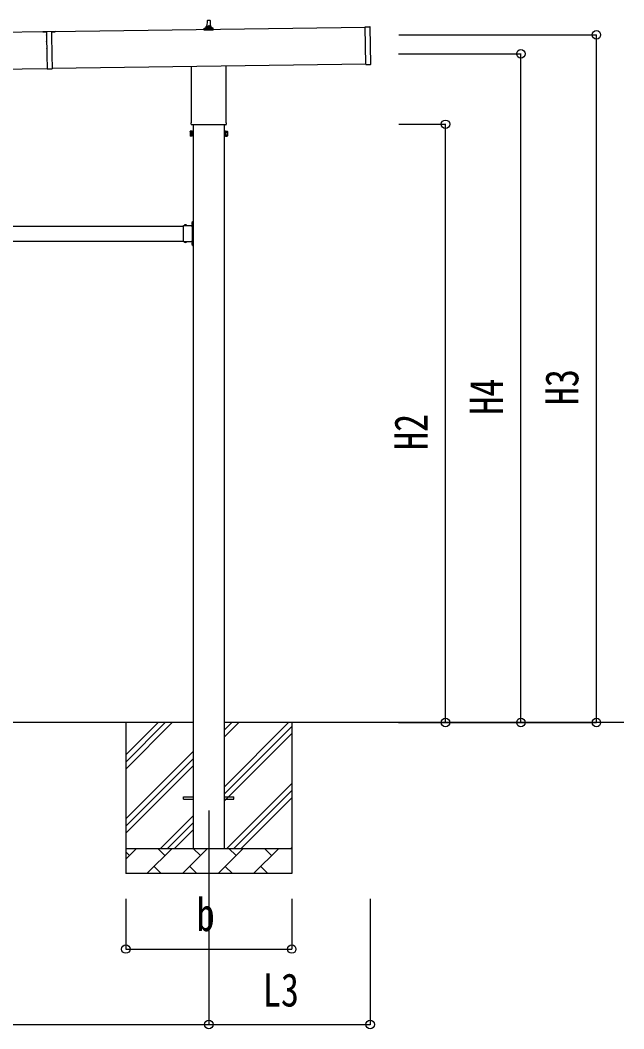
# Model space of a CAD drawing. Units: millimetres, scale not verified. Extents: x -16820 to 16820, y -11880 to 11880.
# Drawn here: x -131 to 2270, y -3797 to 211 of the extents above; entities that cross this region are included whole.
import ezdxf
from ezdxf.enums import TextEntityAlignment as Align

# ---------------------------------------------------------------- set-up
doc = ezdxf.new("R2010")
doc.units = ezdxf.units.MM
doc.header["$LTSCALE"] = 50
for name, color, linetype in [('0-3_YKK_12', 2, 'Continuous'), ('0-4_YKK_13', 4, 'Continuous'), ('0-5_YKK_A1', 4, 'Continuous'), ('0-6_YKK_D', 6, 'Continuous')]:
    doc.layers.add(name, color=color, linetype=linetype)
doc.styles.add('ＭＳ ゴシック', font='')
doc.styles.get('ＭＳ ゴシック').set_extended_font_data('MS Gothic')

msp = doc.modelspace()

# ---------------------------------------------------------------- linework, layer by layer
at = {"layer": '0-3_YKK_12'}
msp.add_line((619.06, -2930), (619.06, -3430), dxfattribs=at)
at = {"layer": '0-4_YKK_13'}
for p, q in [((613.06, 186.4), (613.79, 209.93)), ((614.79, 210.9), (623.34, 210.9)), ((624.34, 209.93), (625.06, 186.4)), ((8.78, 165.31), (-41.21, 164.6)), ((-41.21, 164.6), (-41.2, 164.1)), ((-41.2, 164.1), (-26.2, 164.31)), ((-26.21, 164.81), (-26.03, 152.42)), ((-6.21, 165.1), (-6.04, 152.7)), ((-6.21, 164.6), (8.79, 164.81)), ((8.78, 165.31), (8.79, 164.81)), ((600.81, 170.9), (600.81, 178.62)), ((637.31, 170.9), (600.81, 170.9)), ((601.2, 179.4), (636.93, 179.4)), ((601.58, 179.59), (608.3, 181.22)), ((608.68, 181.4), (629.45, 181.4)), ((609.06, 182.19), (609.06, 186.4)), ((610.06, 186.4), (628.06, 186.4)), ((629.06, 182.19), (629.06, 186.4)), ((636.55, 179.59), (629.83, 181.22)), ((637.31, 170.9), (637.31, 178.62)), ((1241.11, 184.41), (1260.1, 184.68)), ((1243.25, 34.43), (1241.11, 184.41)), ((1263.23, 35.71), (1261.12, 183.7)), ((-26.02, 151.62), (-25.68, 127.42)), ((-25.67, 126.62), (-25.26, 98.42)), ((-6.03, 151.9), (-5.68, 127.7)), ((-5.67, 126.9), (-5.27, 98.71)), ((-25.25, 97.62), (-24.91, 73.42)), ((-5.25, 97.91), (-4.91, 73.71)), ((-24.9, 72.62), (-24.11, 17.54)), ((-4.9, 72.91), (-4.11, 17.82)), ((-24.11, 17.53), (-4.11, 17.82)), ((550.76, -193.09), (550.76, 27.57)), ((687.36, 29.52), (687.36, -193.09)), ((1243.25, 34.43), (1262.25, 34.7)), ((549.06, -201.86), (549.06, -196.36)), ((689.06, -196.36), (689.06, -201.86)), ((545.06, -231.36), (545.82, -230.04)), ((545.06, -231.36), (545.06, -248.36)), ((552.06, -234.95), (545.82, -234.95)), ((687, -205.36), (551.13, -205.36)), ((686.06, -234.95), (692.31, -234.95)), ((693.06, -231.36), (692.31, -230.04)), ((693.06, -231.36), (693.06, -248.36)), ((545.06, -248.36), (545.82, -249.67)), ((552.06, -244.77), (545.82, -244.77)), ((552.06, -249.67), (545.82, -249.67)), ((554.56, -249.06), (552.06, -249.06)), ((683.56, -249.06), (686.06, -249.06)), ((686.06, -244.77), (692.31, -244.77)), ((686.06, -249.67), (692.31, -249.67)), ((693.06, -248.36), (692.31, -249.67)), ((550.86, -597), (556.56, -597)), ((554.96, -595.87), (552.31, -594.55)), ((554.96, -598.13), (552.31, -599.45)), ((554.1, -592.27), (554.26, -592.27)), ((554.96, -589.5), (556.56, -589.5)), ((554.96, -606.46), (554.96, -589.5)), ((554.96, -592.97), (554.96, -601.04)), ((556.56, -594), (554.96, -594)), ((554.96, -595), (556.56, -595)), ((554.96, -599), (556.56, -599)), ((556.56, -600), (554.96, -600)), ((518.56, -615.29), (518.56, -604.9)), ((518.56, -604.9), (554.96, -604.9)), ((518.56, -657.29), (518.56, -616.71)), ((521.83, -604.04), (521.83, -604.2)), ((522.53, -604.9), (530.6, -604.9)), ((525.44, -604.9), (524.11, -602.24)), ((527.69, -604.9), (529.01, -602.24)), ((531.3, -604.04), (531.3, -604.2)), ((554.56, -606.5), (551.56, -606.5)), ((554.1, -601.74), (554.26, -601.74)), ((554.56, -615.29), (554.56, -608.5)), ((554.56, -657.29), (554.56, -616.71)), ((518.56, -669.1), (518.56, -658.71)), ((518.56, -669.1), (554.96, -669.1)), ((521.83, -669.96), (521.83, -669.8)), ((522.53, -669.1), (530.6, -669.1)), ((525.44, -669.1), (524.11, -671.76)), ((527.69, -669.1), (529.01, -671.76)), ((531.3, -669.96), (531.3, -669.8)), ((551.56, -667.5), (554.56, -667.5)), ((554.96, -675.87), (552.31, -674.55)), ((554.96, -678.13), (552.31, -679.45)), ((554.1, -672.27), (554.26, -672.27)), ((554.56, -665.5), (554.56, -658.71)), ((554.96, -684.5), (554.96, -667.54)), ((554.96, -672.97), (554.96, -681.04)), ((554.96, -675), (556.56, -675)), ((554.96, -679), (556.56, -679)), ((554.1, -681.74), (554.26, -681.74)), ((554.96, -684.5), (556.56, -684.5)), ((519.06, -2875.5), (556.56, -2875.5)), ((519.06, -2884.5), (519.06, -2875.5)), ((519.06, -2884.5), (556.56, -2884.5)), ((681.56, -2875.5), (719.06, -2875.5)), ((681.56, -2884.5), (719.06, -2884.5)), ((719.06, -2884.5), (719.06, -2875.5))]:
    msp.add_line(p, q, dxfattribs=at)
for points in [[(552.06, -249.67), (552.06, -230.04), (545.82, -230.04)], [(552.06, -249.06), (552.06, -230.66), (554.56, -230.66)], [(686.06, -249.06), (686.06, -230.66), (683.56, -230.66)], [(686.06, -249.67), (686.06, -230.04), (692.31, -230.04)], [(556.56, -604.5), (556.56, -598.5), (556.56, -595.5), (556.56, -589.5)], [(554.56, -608.5), (551.56, -608.5), (551.56, -604.9)], [(554.56, -665.5), (551.56, -665.5), (551.56, -669.1)], [(556.56, -684.5), (556.56, -678.5), (556.56, -675.5), (556.56, -669.5)]]:
    msp.add_lwpolyline(points, dxfattribs=at)
for points in [[(554.56, -250.36), (554.56, -229.36), (556.56, -229.36), (556.56, -250.36)], [(683.56, -250.36), (683.56, -229.36), (681.56, -229.36), (681.56, -250.36)]]:
    msp.add_lwpolyline(points, close=True, dxfattribs=at)
for centre, radius, start, end in [((614.79, 209.9), 1, 90, 178.60509), ((623.34, 209.9), 1, 1.39491, 90), ((601.81, 178.62), 1, 103.62699, 180), ((608.06, 182.19), 1, 283.62699, 0), ((613.15, 185.77), 4.13, 90, 171.17633), ((610.06, 185.4), 1, 90, 180), ((622.4, 186.4), 4.83, 133.60282, 180), ((615.73, 186.4), 4.83, 0, 46.39718), ((624.98, 185.77), 4.13, 8.82367, 90), ((628.06, 185.4), 1, 0, 90), ((630.06, 182.19), 1, 180, 256.37301), ((636.31, 178.62), 1, 0, 76.37301), ((1260.12, 183.68), 1, 0.81845, 90.81845), ((-26.33, 152.01), 0.5, 307.68835, 53.94855), ((-25.97, 127.01), 0.5, 307.68835, 53.94855), ((-5.73, 152.31), 0.5, 127.68835, 233.94855), ((-5.37, 127.31), 0.5, 127.68835, 233.94855), ((-25.56, 98.02), 0.5, 307.68835, 53.94855), ((-4.96, 98.31), 0.5, 127.68835, 233.94855), ((-25.2, 73.02), 0.5, 307.68835, 53.94855), ((-4.6, 73.31), 0.5, 127.68835, 233.94855), ((1262.23, 35.7), 1, 270.81845, 0.81845), ((553.06, -196.36), 4, 125.09963, 180), ((685.06, -196.36), 4, 0, 54.90037), ((549.41, -232.5), 4.34, 145.61575, 214.38425), ((561.31, -239.86), 16.24, 162.41205, 197.58795), ((553.06, -201.86), 4, 180, 194.47751), ((553.06, -201.86), 4, 194.47751, 241.04498), ((685.06, -201.86), 4, 298.95502, 345.52249), ((685.06, -201.86), 4, 345.52249, 0), ((676.82, -239.86), 16.24, 342.41205, 17.58795), ((688.72, -232.5), 4.34, 325.61575, 34.38425), ((549.41, -247.22), 4.34, 145.61575, 214.38425), ((688.72, -247.22), 4.34, 325.61575, 34.38425), ((558.86, -597), 7, 140.87645, 180), ((558.86, -597), 7, 180, 219.12355), ((554.1, -593.13), 0.862, 90, 140.87645), ((554.26, -592.97), 0.7, 0, 90), ((554.26, -601.04), 0.7, 270, 0), ((517.86, -616), 1, 314.427, 45.573), ((522.69, -604.04), 0.862, 129.12355, 180), ((522.53, -604.2), 0.7, 180, 270), ((526.56, -608.8), 7, 90, 129.12355), ((526.56, -608.8), 7, 50.87645, 90), ((530.6, -604.2), 0.7, 270, 0), ((530.44, -604.04), 0.862, 0, 50.87645), ((554.1, -600.87), 0.862, 219.12355, 270), ((555.26, -616), 1, 134.427, 225.573), ((554.56, -604.5), 2, 270, 0), ((517.86, -658), 1, 314.427, 45.573), ((522.53, -669.8), 0.7, 90, 180), ((522.69, -669.96), 0.862, 180, 230.87645), ((526.56, -665.2), 7, 230.87645, 270), ((526.56, -665.2), 7, 270, 309.12355), ((530.6, -669.8), 0.7, 0, 90), ((530.44, -669.96), 0.862, 309.12355, 0), ((558.86, -677), 7, 140.87645, 180), ((558.86, -677), 7, 180, 219.12355), ((554.1, -673.13), 0.862, 90, 140.87645), ((555.26, -658), 1, 134.427, 225.573), ((554.26, -672.97), 0.7, 0, 90), ((554.26, -681.04), 0.7, 270, 0), ((554.56, -669.5), 2, 0, 90), ((554.1, -680.87), 0.862, 219.12355, 270)]:
    msp.add_arc(centre, radius, start, end, dxfattribs=at)
at = {"layer": '0-5_YKK_A1'}
for p, q in [((-26.2, 164.31), (-5413.24, 87.39)), ((1241.14, 182.41), (-6.21, 164.6)), ((-5411.17, -57.6), (-24.13, 19.35)), ((-4.14, 19.64), (1243.21, 37.46)), ((556.56, -205.36), (556.56, -3080)), ((681.56, -3080), (681.56, -205.36)), ((-1080.44, -607), (518.56, -607)), ((-1080.44, -667), (518.56, -667)), ((551.56, -667), (556.06, -667)), ((556.56, -2580), (-1118.44, -2580)), ((289.06, -2580), (289.06, -3180)), ((289.06, -2765.05), (474.11, -2580)), ((289.06, -2736.77), (445.83, -2580)), ((289.06, -2708.48), (417.55, -2580)), ((2269.94, -2580), (681.56, -2580)), ((681.56, -2835.1), (936.66, -2580)), ((681.56, -2637.11), (738.67, -2580)), ((681.56, -2608.82), (710.39, -2580)), ((681.56, -2863.38), (949.06, -2595.88)), ((949.06, -2580), (949.06, -3180)), ((681.56, -2891.67), (949.06, -2624.17)), ((289.06, -2963.04), (556.56, -2695.54)), ((289.06, -2991.32), (556.56, -2723.82)), ((289.06, -3019.61), (556.56, -2752.11)), ((691.22, -3080), (949.06, -2822.16)), ((719.51, -3080), (949.06, -2850.44)), ((747.79, -3080), (949.06, -2878.73)), ((426.66, -3080), (556.56, -2950.1)), ((454.95, -3080), (556.56, -2978.38)), ((483.23, -3080), (556.56, -3006.67)), ((289.06, -3080), (949.06, -3080)), ((289.06, -3122.89), (331.96, -3080)), ((373.38, -3180), (473.38, -3080)), ((444.83, -3108.55), (416.27, -3080)), ((514.8, -3180), (614.8, -3080)), ((586.25, -3108.55), (557.69, -3080)), ((656.22, -3180), (756.22, -3080)), ((727.67, -3108.55), (699.11, -3080)), ((797.64, -3180), (897.64, -3080)), ((869.09, -3108.55), (840.54, -3080)), ((945.78, -3080), (949.06, -3076.72)), ((303.4, -3108.55), (289.06, -3094.21)), ((401.93, -3151.45), (430.49, -3180)), ((543.35, -3151.45), (571.91, -3180)), ((684.78, -3151.45), (713.33, -3180)), ((826.2, -3151.45), (854.75, -3180)), ((949.06, -3180), (289.06, -3180))]:
    msp.add_line(p, q, dxfattribs=at)
msp.add_lwpolyline([(551.56, -607), (556.06, -607), (556.06, -667)], dxfattribs=at)
at = {"layer": '0-6_YKK_D'}
for p, q in [((1374.68, 152.89), (2161.7, 152.89)), ((2160.7, -2580), (2160.7, 152.89)), ((1373.7, 77.14), (1861.7, 77.14)), ((1860.7, -2580), (1860.7, 77.14)), ((1374.68, -202.86), (1561.7, -202.86)), ((1560.7, -2580), (1560.7, -202.86)), ((1373.7, -2580), (1861.7, -2580)), ((1544.7, -2580), (1561.7, -2580)), ((1844.7, -2580), (2161.7, -2580)), ((289.06, -3280), (289.06, -3481)), ((619.06, -3280), (619.06, -3781)), ((619.06, -3280), (619.06, -3781)), ((949.06, -3280), (949.06, -3481)), ((1260.7, -3280), (1260.7, -3781)), ((289.06, -3480), (949.06, -3480)), ((-1180.94, -3780), (619.06, -3780)), ((619.06, -3780), (1260.7, -3780))]:
    msp.add_line(p, q, dxfattribs=at)
for centre in [(2160.7, 152.89), (1860.7, 77.14), (1560.7, -202.86), (1560.7, -2580), (1860.7, -2580), (2160.7, -2580), (289.06, -3480), (949.06, -3480), (619.06, -3780), (619.06, -3780), (1260.7, -3780)]:
    msp.add_circle(centre, 17, dxfattribs=at)

# ---------------------------------------------------------------- texts
at = {"layer": '0-6_YKK_D', "style": 'ＭＳ ゴシック', "width": 0.8}
for s, p in [('H3', (2128.7, -1319.15)), ('H4', (1828.7, -1357.03)), ('H2', (1528.7, -1497.03))]:
    msp.add_text(s, height=132, rotation=90, dxfattribs=at).set_placement(p, align=Align.BOTTOM_LEFT)
for s, p in [('b', (571.06, -3448)), ('L3', (834.28, -3748))]:
    msp.add_text(s, height=132, dxfattribs=at).set_placement(p, align=Align.BOTTOM_LEFT)

doc.saveas('drawing.dxf')
